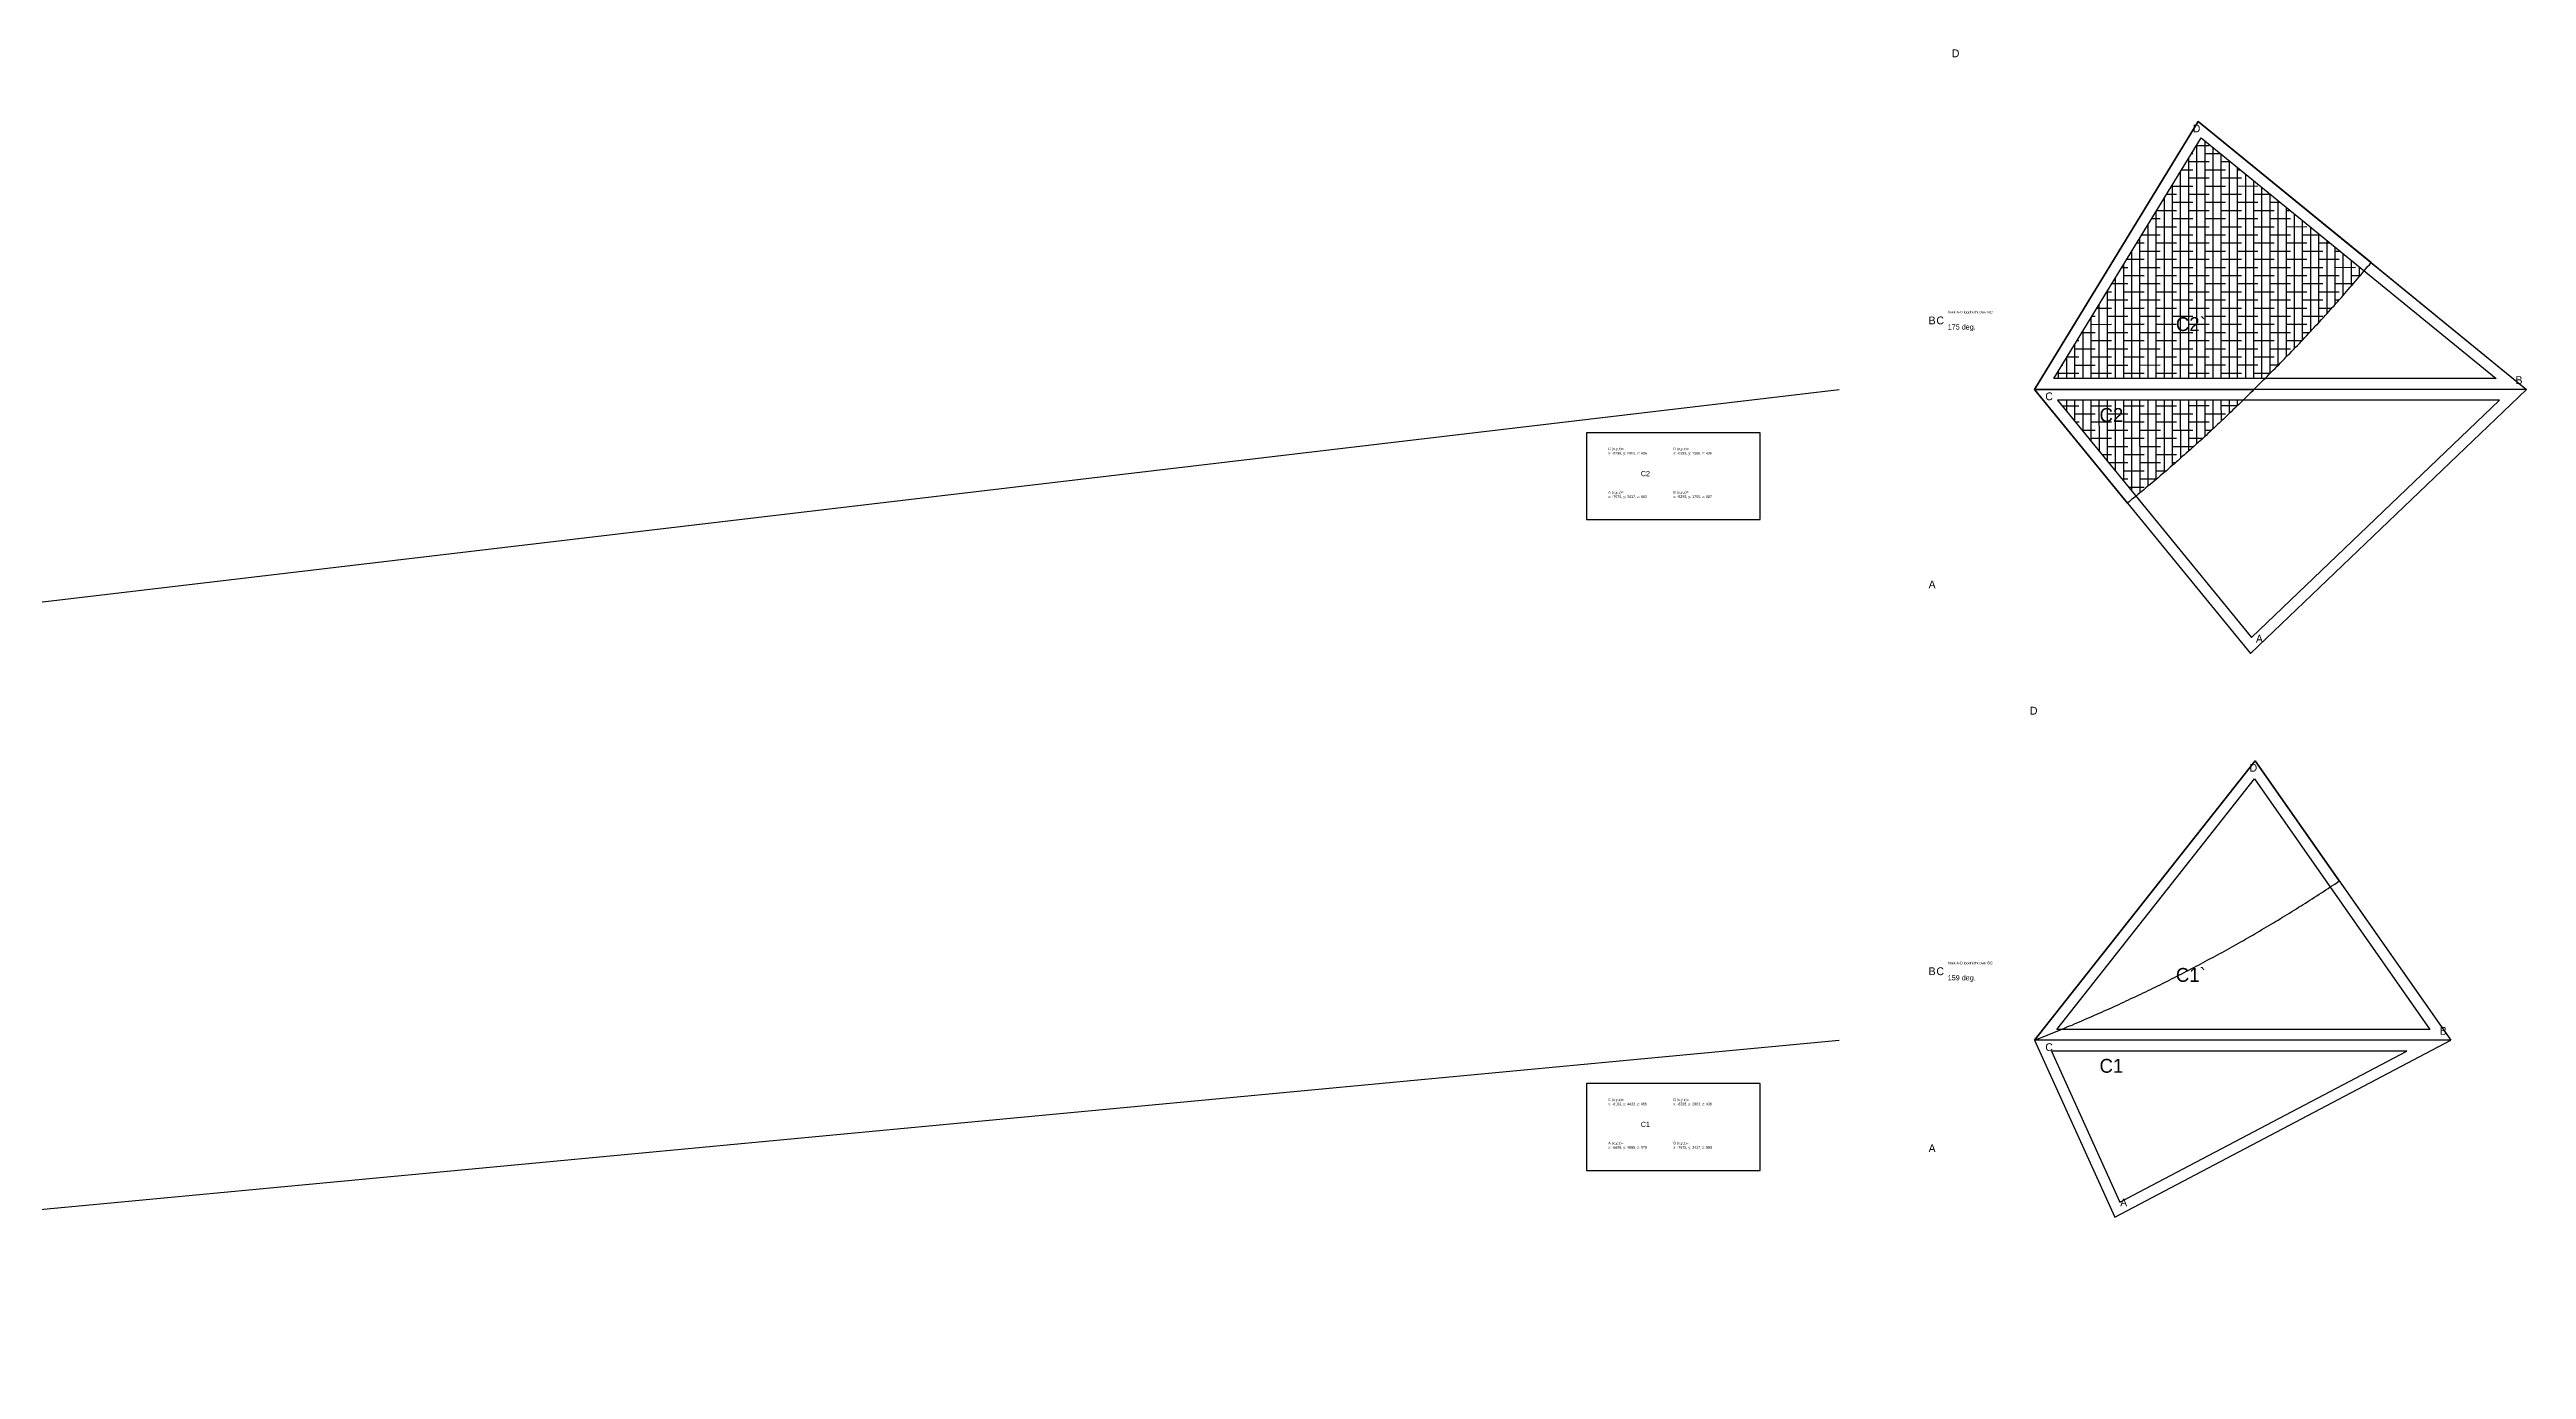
# Model space of a CAD drawing. Extents: x -8646 to 178477, y -34077 to 43180.
# Drawn here: x 166275 to 177695, y 19340 to 25425 of the extents above; entities that cross this region are included whole.
import ezdxf

# ---------------------------------------------------------------- set-up
doc = ezdxf.new("R2010")
doc.units = 0
doc.header["$MEASUREMENT"] = 0
for name, color, linetype in [('08-connection.roosters', 7, 'CONTINUOUS'), ('08-text.roosters', 7, 'CONTINUOUS'), ('81_roosters.GEVULD', 7, 'CONTINUOUS'), ('81_roosters.hatch', 252, 'CONTINUOUS'), ('81_roosters.offsets', 1, 'CONTINUOUS'), ('81_ROOSTERS_PLINE', 5, 'CONTINUOUS')]:
    doc.layers.add(name, color=color, linetype=linetype)

msp = doc.modelspace()

# ---------------------------------------------------------------- hatches: boundary and pattern name
at = {"layer": '81_roosters.hatch'}
h = msp.add_hatch(dxfattribs=at)
h.set_pattern_fill('ANSI38', color=256, scale=300, style=0)
h.set_pattern_definition([(270.0126, (176438.476, 23858.085), (37.5, 0.0082), []), (0.0126, (176438.476, 23858.085), (74.9918, 37.5165), [93.75, -56.25])])
h.paths.add_polyline_path([(175895, 23366), (175903, 23373), (175913, 23381), (175922, 23388), (175932, 23396), (175941, 23404), (175950, 23412), (175960, 23420), (175969, 23428), (175979, 23435), (175988, 23443), (175997, 23451), (176007, 23459), (176016, 23467), (176025, 23475), (176035, 23483), (176044, 23491), (176053, 23499), (176062, 23507), (176072, 23515), (176081, 23523), (176090, 23531), (176099, 23539), (176108, 23548), (176118, 23556), (176127, 23564), (176136, 23572), (176145, 23580), (176154, 23588), (176163, 23596), (176172, 23605), (176181, 23613), (176191, 23621), (176200, 23629), (176209, 23638), (176218, 23646), (176227, 23654), (176236, 23663), (176245, 23671), (176254, 23679), (176263, 23688), (176271, 23696), (176280, 23704), (176289, 23713), (176298, 23721), (176307, 23730), (176316, 23738), (176325, 23747), (176334, 23755), (176342, 23764), (176351, 23772), (176360, 23781), (176369, 23789), (176378, 23798), (176386, 23806), (176388, 23808), (175533, 23808)])
h.paths.add_polyline_path([(176489, 23908), (176492, 23910), (176501, 23919), (176509, 23928), (176518, 23937), (176527, 23946), (176536, 23954), (176545, 23963), (176553, 23972), (176562, 23981), (176571, 23990), (176580, 23999), (176588, 24008), (176597, 24017), (176606, 24025), (176614, 24034), (176623, 24043), (176631, 24052), (176640, 24061), (176649, 24070), (176657, 24079), (176666, 24088), (176674, 24098), (176683, 24107), (176691, 24116), (176700, 24125), (176708, 24134), (176717, 24143), (176725, 24152), (176734, 24161), (176742, 24171), (176750, 24180), (176759, 24189), (176767, 24198), (176775, 24207), (176784, 24217), (176792, 24226), (176800, 24235), (176809, 24244), (176817, 24254), (176825, 24263), (176833, 24272), (176842, 24282), (176850, 24291), (176858, 24300), (176866, 24310), (176874, 24319), (176883, 24329), (176891, 24338), (176899, 24348), (176907, 24357), (176915, 24366), (176923, 24376), (176931, 24385), (176939, 24395), (176947, 24404), (176195, 25018), (175517, 23908)])
h.paths.add_polyline_path([(175711, 23692), (175850, 23692), (175850, 23788), (175711, 23788)], flags=24)

# ---------------------------------------------------------------- linework, layer by layer
at = {"layer": '08-connection.roosters'}
for p, q in [((-7037, 2388, 660), (174527, 23858)), ((-6498, 3834, 707), (174527, 20858))]:
    msp.add_line(p, q, dxfattribs=at)
at = {"layer": '08-text.roosters'}
for points in [[(173362, 23258), (174162, 23258), (174162, 23658), (173362, 23658)], [(173362, 20258), (174162, 20258), (174162, 20658), (173362, 20658)]]:
    msp.add_lwpolyline(points, close=True, dxfattribs=at)
at = {"layer": '81_roosters.GEVULD', "extrusion": (-2.77556e-16, 1.56125e-16, -1)}
msp.add_lwpolyline([(-176438, 23858), (-176447, 23867), (-176456, 23875), (-176465, 23884), (-176474, 23893), (-176483, 23902), (-176492, 23910), (-176501, 23919), (-176509, 23928), (-176518, 23937), (-176527, 23946), (-176536, 23954), (-176545, 23963), (-176553, 23972), (-176562, 23981), (-176571, 23990), (-176580, 23999), (-176588, 24008), (-176597, 24017), (-176606, 24025), (-176614, 24034), (-176623, 24043), (-176631, 24052), (-176640, 24061), (-176649, 24070), (-176657, 24079), (-176666, 24088), (-176674, 24098), (-176683, 24107), (-176691, 24116), (-176700, 24125), (-176708, 24134), (-176717, 24143), (-176725, 24152), (-176734, 24161), (-176742, 24171), (-176750, 24180), (-176759, 24189), (-176767, 24198), (-176775, 24207), (-176784, 24217), (-176792, 24226), (-176800, 24235), (-176809, 24244), (-176817, 24254), (-176825, 24263), (-176833, 24272), (-176842, 24282), (-176850, 24291), (-176858, 24300), (-176866, 24310), (-176874, 24319), (-176883, 24329), (-176891, 24338), (-176899, 24348), (-176907, 24357), (-176915, 24366), (-176923, 24376), (-176931, 24385), (-176939, 24395), (-176947, 24404), (-176955, 24414), (-176963, 24424), (-176971, 24433), (-176979, 24443), (-176182, 25093), (-175427, 23858), (-176438, 23858)], dxfattribs=at)
at = {"layer": '81_roosters.GEVULD'}
msp.add_lwpolyline([(176438, 23858), (176430, 23849), (176421, 23841), (176412, 23832), (176404, 23824), (176395, 23815), (176386, 23806), (176378, 23798), (176369, 23789), (176360, 23781), (176351, 23772), (176342, 23764), (176334, 23755), (176325, 23747), (176316, 23738), (176307, 23730), (176298, 23721), (176289, 23713), (176280, 23704), (176271, 23696), (176263, 23688), (176254, 23679), (176245, 23671), (176236, 23663), (176227, 23654), (176218, 23646), (176209, 23638), (176200, 23629), (176191, 23621), (176181, 23613), (176172, 23605), (176163, 23596), (176154, 23588), (176145, 23580), (176136, 23572), (176127, 23564), (176118, 23556), (176108, 23548), (176099, 23539), (176090, 23531), (176081, 23523), (176072, 23515), (176062, 23507), (176053, 23499), (176044, 23491), (176035, 23483), (176025, 23475), (176016, 23467), (176007, 23459), (175997, 23451), (175988, 23443), (175979, 23435), (175969, 23428), (175960, 23420), (175950, 23412), (175941, 23404), (175932, 23396), (175922, 23388), (175913, 23381), (175903, 23373), (175894, 23365), (175884, 23357), (175875, 23350), (175865, 23342), (175856, 23334), (175427, 23858), (176438, 23858)], dxfattribs=at)
at = {"layer": '81_roosters.GEVULD', "extrusion": (7.2582e-05, 5.07759e-05, -1)}
msp.add_lwpolyline([(-175427, 20858), (-175427, 20858), (-175427, 20859), (-175428, 20859), (-175428, 20859), (-175428, 20859), (-175428, 20859), (-175428, 20859), (-175428, 20859), (-175428, 20859), (-175428, 20859), (-175428, 20859), (-175429, 20859), (-175429, 20859), (-175429, 20859), (-175429, 20859), (-175429, 20859), (-175429, 20859), (-175429, 20859), (-175429, 20859), (-175430, 20859), (-175430, 20859), (-175430, 20859), (-175430, 20859), (-175430, 20860), (-175431, 20860), (-175431, 20860), (-175431, 20860), (-175431, 20860), (-175432, 20860), (-175432, 20860), (-175432, 20860), (-175432, 20860), (-175432, 20860), (-175433, 20860), (-175433, 20860), (-175433, 20860), (-175433, 20860), (-175433, 20860), (-175433, 20861), (-175434, 20861), (-175434, 20861), (-175434, 20861), (-175434, 20861), (-175434, 20861), (-175435, 20861), (-175435, 20861), (-175435, 20861), (-175435, 20861), (-175435, 20861), (-175436, 20861), (-175436, 20861), (-175436, 20861), (-175436, 20862), (-175436, 20862), (-175437, 20862), (-175437, 20862), (-175438, 20862), (-175438, 20862), (-175438, 20862), (-175440, 20863), (-175451, 20868), (-175463, 20872), (-175474, 20877), (-175486, 20881), (-175497, 20886), (-175509, 20891), (-175520, 20895), (-175532, 20900), (-175543, 20905), (-175555, 20909), (-175566, 20914), (-175578, 20919), (-175589, 20924), (-175601, 20928), (-175612, 20933), (-175623, 20938), (-175635, 20943), (-175646, 20948), (-175658, 20953), (-175669, 20958), (-175680, 20963), (-175692, 20968), (-175703, 20973), (-175714, 20978), (-175726, 20983), (-175737, 20988), (-175748, 20993), (-175760, 20998), (-175771, 21003), (-175782, 21008), (-175794, 21013), (-175805, 21018), (-175816, 21023), (-175827, 21029), (-175839, 21034), (-175850, 21039), (-175861, 21044), (-175872, 21050), (-175884, 21055), (-175895, 21060), (-175906, 21065), (-175917, 21071), (-175928, 21076), (-175940, 21081), (-175951, 21087), (-175962, 21092), (-175973, 21098), (-175984, 21103), (-175995, 21109), (-176006, 21114), (-176018, 21120), (-176029, 21125), (-176040, 21131), (-176051, 21136), (-176062, 21142), (-176073, 21147), (-176084, 21153), (-176095, 21159), (-176106, 21164), (-176117, 21170), (-176128, 21176), (-176139, 21181), (-176150, 21187), (-176161, 21193), (-176172, 21199), (-176183, 21204), (-176194, 21210), (-176205, 21216), (-176216, 21222), (-176227, 21228), (-176238, 21234), (-176249, 21240), (-176260, 21246), (-176271, 21251), (-176281, 21257), (-176292, 21263), (-176303, 21269), (-176314, 21275), (-176325, 21281), (-176336, 21287), (-176346, 21293), (-176357, 21300), (-176368, 21306), (-176379, 21312), (-176390, 21318), (-176400, 21324), (-176411, 21330), (-176422, 21336), (-176433, 21343), (-176443, 21349), (-176454, 21355), (-176465, 21361), (-176475, 21368), (-176486, 21374), (-176497, 21380), (-176507, 21387), (-176518, 21393), (-176529, 21399), (-176539, 21406), (-176550, 21412), (-176561, 21419), (-176571, 21425), (-176582, 21432), (-176592, 21438), (-176603, 21444), (-176613, 21451), (-176624, 21458), (-176635, 21464), (-176645, 21471), (-176656, 21477), (-176666, 21484), (-176677, 21490), (-176687, 21497), (-176697, 21504), (-176708, 21510), (-176718, 21517), (-176729, 21524), (-176739, 21531), (-176750, 21537), (-176760, 21544), (-176770, 21551), (-176781, 21558), (-176791, 21565), (-176801, 21571), (-176812, 21578), (-176822, 21585), (-176832, 21592), (-176444, 22146), (-175427, 20858)], dxfattribs=at)
at = {"layer": '81_roosters.offsets', "flags": 128}
for points in [[(175427, 23858), (176182, 25093), (177695, 23858)], [(175517, 23908), (176195, 25018), (177555, 23908)], [(175427, 23858), (176423, 22641), (177695, 23858)], [(175533, 23808), (176427, 22714), (177571, 23808)], [(175427, 20858), (175797, 20042), (177346, 20858)], [(175505, 20808), (175821, 20111), (177144, 20808)]]:
    msp.add_lwpolyline(points, close=True, dxfattribs=at)
at = {"layer": '81_roosters.offsets', "elevation": 0, "flags": 128}
for points in [[(175427, 20858), (176444, 22146), (177346, 20858)], [(175530, 20908), (176442, 22063), (177250, 20908)]]:
    msp.add_lwpolyline(points, close=True, dxfattribs=at)
at = {"layer": '81_ROOSTERS_PLINE', "extrusion": (-0.996273, 0.08625, 1.80411e-16)}
msp.add_lwpolyline([(-39156, -1011), (-39164, -1020), (-39173, -1029), (-39182, -1038), (-39190, -1047), (-39199, -1056), (-39208, -1064), (-39217, -1073), (-39225, -1082), (-39234, -1091), (-39243, -1100), (-39252, -1108), (-39261, -1117), (-39270, -1126), (-39278, -1135), (-39287, -1143), (-39296, -1152), (-39305, -1161), (-39314, -1169), (-39323, -1178), (-39332, -1187), (-39341, -1195), (-39350, -1204), (-39359, -1213), (-39368, -1221), (-39377, -1230), (-39386, -1238), (-39395, -1247), (-39404, -1255), (-39413, -1264), (-39422, -1272), (-39431, -1281), (-39441, -1289), (-39450, -1298), (-39459, -1306), (-39468, -1315), (-39477, -1323), (-39486, -1331), (-39496, -1340), (-39505, -1348), (-39514, -1356), (-39523, -1365), (-39533, -1373), (-39542, -1381), (-39551, -1390), (-39561, -1398), (-39570, -1406), (-39579, -1414), (-39589, -1422), (-39598, -1431), (-39607, -1439), (-39617, -1447), (-39626, -1455), (-39636, -1463), (-39645, -1471), (-39655, -1480), (-39664, -1488), (-39673, -1496), (-39683, -1504), (-39692, -1512), (-39702, -1520), (-39712, -1528), (-39721, -1536), (-39731, -1544), (-39740, -1552), (-40391, -755), (-39156, 0), (-39156, -1011)], dxfattribs=at)
at = {"layer": '81_ROOSTERS_PLINE', "extrusion": (-0.996273, 0.08625, 1.56125e-16)}
msp.add_lwpolyline([(-39740, -1552), (-39156, -2268), (-39156, -1011), (-39164, -1020), (-39173, -1029), (-39182, -1038), (-39190, -1047), (-39199, -1056), (-39208, -1064), (-39217, -1073), (-39225, -1082), (-39234, -1091), (-39243, -1100), (-39252, -1108), (-39261, -1117), (-39270, -1126), (-39278, -1135), (-39287, -1143), (-39296, -1152), (-39305, -1161), (-39314, -1169), (-39323, -1178), (-39332, -1187), (-39341, -1195), (-39350, -1204), (-39359, -1213), (-39368, -1221), (-39377, -1230), (-39386, -1238), (-39395, -1247), (-39404, -1255), (-39413, -1264), (-39422, -1272), (-39431, -1281), (-39441, -1289), (-39450, -1298), (-39459, -1306), (-39468, -1315), (-39477, -1323), (-39486, -1331), (-39496, -1340), (-39505, -1348), (-39514, -1356), (-39523, -1365), (-39533, -1373), (-39542, -1381), (-39551, -1390), (-39561, -1398), (-39570, -1406), (-39579, -1414), (-39589, -1422), (-39598, -1431), (-39607, -1439), (-39617, -1447), (-39626, -1455), (-39636, -1463), (-39645, -1471), (-39655, -1480), (-39664, -1488), (-39673, -1496), (-39683, -1504), (-39692, -1512), (-39702, -1520), (-39712, -1528), (-39721, -1536), (-39731, -1544), (-39740, -1552)], dxfattribs=at)
at = {"layer": '81_ROOSTERS_PLINE', "extrusion": (-2.498e-16, 5.51642e-16, -1)}
msp.add_lwpolyline([(-176979, 24443), (-177695, 23858), (-176438, 23858), (-176447, 23867), (-176456, 23875), (-176465, 23884), (-176474, 23893), (-176483, 23902), (-176492, 23910), (-176501, 23919), (-176509, 23928), (-176518, 23937), (-176527, 23946), (-176536, 23954), (-176545, 23963), (-176553, 23972), (-176562, 23981), (-176571, 23990), (-176580, 23999), (-176588, 24008), (-176597, 24017), (-176606, 24025), (-176614, 24034), (-176623, 24043), (-176631, 24052), (-176640, 24061), (-176649, 24070), (-176657, 24079), (-176666, 24088), (-176674, 24098), (-176683, 24107), (-176691, 24116), (-176700, 24125), (-176708, 24134), (-176717, 24143), (-176725, 24152), (-176734, 24161), (-176742, 24171), (-176750, 24180), (-176759, 24189), (-176767, 24198), (-176775, 24207), (-176784, 24217), (-176792, 24226), (-176800, 24235), (-176809, 24244), (-176817, 24254), (-176825, 24263), (-176833, 24272), (-176842, 24282), (-176850, 24291), (-176858, 24300), (-176866, 24310), (-176874, 24319), (-176883, 24329), (-176891, 24338), (-176899, 24348), (-176907, 24357), (-176915, 24366), (-176923, 24376), (-176931, 24385), (-176939, 24395), (-176947, 24404), (-176955, 24414), (-176963, 24424), (-176971, 24433), (-176979, 24443)], dxfattribs=at)
at = {"layer": '81_ROOSTERS_PLINE', "extrusion": (1, -1.14126e-15, 3.33067e-16)}
msp.add_lwpolyline([(24158, -1011), (24149, -1002), (24141, -994), (24132, -985), (24124, -976), (24115, -968), (24106, -959), (24098, -950), (24089, -941), (24081, -933), (24072, -924), (24064, -915), (24055, -906), (24047, -897), (24038, -889), (24030, -880), (24021, -871), (24013, -862), (24004, -853), (23996, -844), (23988, -835), (23979, -826), (23971, -817), (23963, -808), (23954, -799), (23946, -790), (23938, -781), (23929, -772), (23921, -763), (23913, -754), (23905, -745), (23896, -736), (23888, -727), (23880, -718), (23872, -709), (23864, -699), (23856, -690), (23848, -681), (23839, -672), (23831, -663), (23823, -653), (23815, -644), (23807, -635), (23799, -626), (23791, -617), (23783, -607), (23775, -598), (23767, -589), (23759, -579), (23751, -570), (23743, -561), (23735, -551), (23728, -542), (23720, -532), (23712, -523), (23704, -514), (23696, -504), (23688, -495), (23681, -485), (23673, -476), (23665, -466), (23657, -457), (23650, -447), (23642, -438), (23634, -428), (24158, 0), (24158, -1011)], dxfattribs=at)
at = {"layer": '81_ROOSTERS_PLINE', "extrusion": (-1, 1.15514e-15, 2.498e-16)}
msp.add_lwpolyline([(-23634, -428), (-22941, -995), (-24158, -2268), (-24158, -1011), (-24149, -1002), (-24141, -994), (-24132, -985), (-24124, -976), (-24115, -968), (-24106, -959), (-24098, -950), (-24089, -941), (-24081, -933), (-24072, -924), (-24064, -915), (-24055, -906), (-24047, -897), (-24038, -889), (-24030, -880), (-24021, -871), (-24013, -862), (-24004, -853), (-23996, -844), (-23988, -835), (-23979, -826), (-23971, -817), (-23963, -808), (-23954, -799), (-23946, -790), (-23938, -781), (-23929, -772), (-23921, -763), (-23913, -754), (-23905, -745), (-23896, -736), (-23888, -727), (-23880, -718), (-23872, -709), (-23864, -699), (-23856, -690), (-23848, -681), (-23839, -672), (-23831, -663), (-23823, -653), (-23815, -644), (-23807, -635), (-23799, -626), (-23791, -617), (-23783, -607), (-23775, -598), (-23767, -589), (-23759, -579), (-23751, -570), (-23743, -561), (-23735, -551), (-23728, -542), (-23720, -532), (-23712, -523), (-23704, -514), (-23696, -504), (-23688, -495), (-23681, -485), (-23673, -476), (-23665, -466), (-23657, -457), (-23650, -447), (-23642, -438), (-23634, -428)], dxfattribs=at)
at = {"layer": '81_ROOSTERS_PLINE', "extrusion": (-3.88578e-16, 3.88578e-16, -1)}
msp.add_lwpolyline([(-175856, 23334), (-176423, 22641), (-177695, 23858), (-176438, 23858), (-176430, 23849), (-176421, 23841), (-176412, 23832), (-176404, 23824), (-176395, 23815), (-176386, 23806), (-176378, 23798), (-176369, 23789), (-176360, 23781), (-176351, 23772), (-176342, 23764), (-176334, 23755), (-176325, 23747), (-176316, 23738), (-176307, 23730), (-176298, 23721), (-176289, 23713), (-176280, 23704), (-176271, 23696), (-176263, 23688), (-176254, 23679), (-176245, 23671), (-176236, 23663), (-176227, 23654), (-176218, 23646), (-176209, 23638), (-176200, 23629), (-176191, 23621), (-176181, 23613), (-176172, 23605), (-176163, 23596), (-176154, 23588), (-176145, 23580), (-176136, 23572), (-176127, 23564), (-176118, 23556), (-176108, 23548), (-176099, 23539), (-176090, 23531), (-176081, 23523), (-176072, 23515), (-176062, 23507), (-176053, 23499), (-176044, 23491), (-176035, 23483), (-176025, 23475), (-176016, 23467), (-176007, 23459), (-175997, 23451), (-175988, 23443), (-175979, 23435), (-175969, 23428), (-175960, 23420), (-175950, 23412), (-175941, 23404), (-175932, 23396), (-175922, 23388), (-175913, 23381), (-175903, 23373), (-175894, 23365), (-175884, 23357), (-175875, 23350), (-175865, 23342), (-175856, 23334)], dxfattribs=at)
at = {"layer": '81_ROOSTERS_PLINE', "extrusion": (-0.932152, 0.362068, -7.2582e-05)}
msp.add_lwpolyline([(-83059, -11), (-83059, -11), (-83059, -11), (-83059, -11), (-83059, -12), (-83059, -12), (-83059, -12), (-83059, -12), (-83059, -12), (-83059, -12), (-83059, -12), (-83059, -12), (-83059, -12), (-83059, -13), (-83059, -13), (-83059, -13), (-83059, -13), (-83059, -13), (-83059, -13), (-83059, -13), (-83059, -14), (-83059, -14), (-83059, -14), (-83060, -14), (-83060, -14), (-83060, -15), (-83060, -15), (-83060, -15), (-83060, -15), (-83060, -15), (-83060, -16), (-83060, -16), (-83060, -16), (-83060, -16), (-83060, -16), (-83060, -17), (-83060, -17), (-83061, -17), (-83061, -17), (-83061, -17), (-83061, -18), (-83061, -18), (-83061, -18), (-83061, -18), (-83061, -18), (-83061, -19), (-83061, -19), (-83061, -19), (-83061, -19), (-83061, -19), (-83061, -19), (-83061, -20), (-83062, -20), (-83062, -20), (-83062, -20), (-83062, -21), (-83062, -21), (-83062, -21), (-83062, -22), (-83062, -22), (-83063, -24), (-83068, -35), (-83072, -47), (-83077, -58), (-83081, -70), (-83086, -81), (-83091, -93), (-83095, -104), (-83100, -116), (-83105, -127), (-83109, -139), (-83114, -150), (-83119, -162), (-83124, -173), (-83129, -184), (-83133, -196), (-83138, -207), (-83143, -219), (-83148, -230), (-83153, -241), (-83158, -253), (-83163, -264), (-83168, -276), (-83173, -287), (-83178, -298), (-83183, -310), (-83188, -321), (-83193, -332), (-83198, -344), (-83203, -355), (-83208, -366), (-83213, -377), (-83218, -389), (-83223, -400), (-83229, -411), (-83234, -423), (-83239, -434), (-83244, -445), (-83250, -456), (-83255, -468), (-83260, -479), (-83265, -490), (-83271, -501), (-83276, -512), (-83282, -523), (-83287, -535), (-83292, -546), (-83298, -557), (-83303, -568), (-83309, -579), (-83314, -590), (-83320, -601), (-83325, -613), (-83331, -624), (-83336, -635), (-83342, -646), (-83348, -657), (-83353, -668), (-83359, -679), (-83364, -690), (-83370, -701), (-83376, -712), (-83382, -723), (-83387, -734), (-83393, -745), (-83399, -756), (-83405, -767), (-83410, -778), (-83416, -789), (-83422, -800), (-83428, -811), (-83434, -822), (-83440, -833), (-83446, -843), (-83452, -854), (-83457, -865), (-83463, -876), (-83469, -887), (-83475, -898), (-83481, -909), (-83488, -919), (-83494, -930), (-83500, -941), (-83506, -952), (-83512, -963), (-83518, -973), (-83524, -984), (-83530, -995), (-83537, -1006), (-83543, -1016), (-83549, -1027), (-83555, -1038), (-83561, -1049), (-83568, -1059), (-83574, -1070), (-83580, -1081), (-83587, -1091), (-83593, -1102), (-83599, -1113), (-83606, -1123), (-83612, -1134), (-83619, -1144), (-83625, -1155), (-83632, -1166), (-83638, -1176), (-83645, -1187), (-83651, -1197), (-83658, -1208), (-83664, -1218), (-83671, -1229), (-83677, -1239), (-83684, -1250), (-83691, -1260), (-83697, -1271), (-83704, -1281), (-83711, -1292), (-83717, -1302), (-83724, -1313), (-83731, -1323), (-83737, -1333), (-83744, -1344), (-83751, -1354), (-83758, -1365), (-83765, -1375), (-83771, -1385), (-83778, -1396), (-83785, -1406), (-83792, -1416), (-84347, -1028), (-83059, -11)], dxfattribs=at)
at = {"layer": '81_ROOSTERS_PLINE', "extrusion": (0.932152, -0.362068, 7.2582e-05)}
msp.add_lwpolyline([(83792, -1416), (83058, -1930), (83059, -12), (83059, -12), (83059, -12), (83059, -12), (83059, -12), (83059, -12), (83059, -12), (83059, -12), (83059, -12), (83059, -12), (83059, -12), (83059, -12), (83059, -12), (83059, -12), (83059, -12), (83059, -12), (83059, -12), (83059, -12), (83059, -12), (83059, -12), (83059, -12), (83059, -12), (83059, -12), (83059, -12), (83059, -12), (83059, -12), (83059, -12), (83059, -12), (83059, -12), (83059, -12), (83059, -12), (83059, -12), (83059, -12), (83059, -12), (83059, -12), (83059, -12), (83059, -12), (83059, -12), (83059, -12), (83059, -12), (83059, -12), (83059, -12), (83059, -12), (83059, -12), (83059, -12), (83059, -12), (83059, -12), (83059, -12), (83059, -12), (83059, -12), (83059, -12), (83059, -12), (83059, -12), (83059, -12), (83059, -12), (83059, -12), (83059, -12), (83059, -12), (83059, -12), (83059, -12), (83059, -12), (83059, -12), (83059, -12), (83059, -12), (83059, -12), (83059, -12), (83059, -12), (83059, -12), (83059, -12), (83059, -12), (83059, -12), (83059, -12), (83059, -12), (83059, -12), (83059, -12), (83059, -12), (83059, -12), (83059, -12), (83059, -12), (83059, -12), (83059, -12), (83059, -12), (83059, -12), (83059, -12), (83059, -12), (83059, -12), (83059, -12), (83059, -12), (83059, -12), (83059, -12), (83059, -12), (83059, -12), (83059, -12), (83059, -12), (83059, -12), (83059, -12), (83059, -12), (83059, -12), (83059, -12), (83059, -12), (83059, -12), (83059, -12), (83059, -12), (83059, -12), (83059, -11), (83059, -11), (83059, -11), (83059, -11), (83059, -11), (83059, -11), (83059, -11), (83059, -11), (83059, -11), (83059, -11), (83059, -11), (83059, -11), (83059, -11), (83059, -11), (83059, -11), (83059, -11), (83059, -11), (83059, -11), (83059, -11), (83059, -11), (83059, -11), (83059, -12), (83059, -12), (83059, -12), (83059, -12), (83059, -12), (83059, -12), (83059, -12), (83059, -12), (83059, -12), (83059, -13), (83059, -13), (83059, -13), (83059, -13), (83059, -13), (83059, -13), (83059, -13), (83059, -14), (83059, -14), (83059, -14), (83060, -14), (83060, -14), (83060, -15), (83060, -15), (83060, -15), (83060, -15), (83060, -15), (83060, -16), (83060, -16), (83060, -16), (83060, -16), (83060, -16), (83060, -17), (83060, -17), (83061, -17), (83061, -17), (83061, -17), (83061, -18), (83061, -18), (83061, -18), (83061, -18), (83061, -18), (83061, -19), (83061, -19), (83061, -19), (83061, -19), (83061, -19), (83061, -19), (83061, -20), (83062, -20), (83062, -20), (83062, -20), (83062, -21), (83062, -21), (83062, -21), (83062, -22), (83062, -22), (83063, -24), (83068, -35), (83072, -47), (83077, -58), (83081, -70), (83086, -81), (83091, -93), (83095, -104), (83100, -116), (83105, -127), (83109, -139), (83114, -150), (83119, -162), (83124, -173), (83129, -184), (83133, -196), (83138, -207), (83143, -219), (83148, -230), (83153, -241), (83158, -253), (83163, -264), (83168, -276), (83173, -287), (83178, -298), (83183, -310), (83188, -321), (83193, -332), (83198, -344), (83203, -355), (83208, -366), (83213, -377), (83218, -389), (83223, -400), (83229, -411), (83234, -423), (83239, -434), (83244, -445), (83250, -456), (83255, -468), (83260, -479), (83265, -490), (83271, -501), (83276, -512), (83282, -523), (83287, -535), (83292, -546), (83298, -557), (83303, -568), (83309, -579), (83314, -590), (83320, -601), (83325, -613), (83331, -624), (83336, -635), (83342, -646), (83348, -657), (83353, -668), (83359, -679), (83364, -690), (83370, -701), (83376, -712), (83382, -723), (83387, -734), (83393, -745), (83399, -756), (83405, -767), (83410, -778), (83416, -789), (83422, -800), (83428, -811), (83434, -822), (83440, -833), (83446, -843), (83452, -854), (83457, -865), (83463, -876), (83469, -887), (83475, -898), (83481, -909), (83488, -919), (83494, -930), (83500, -941), (83506, -952), (83512, -963), (83518, -973), (83524, -984), (83530, -995), (83537, -1006), (83543, -1016), (83549, -1027), (83555, -1038), (83561, -1049), (83568, -1059), (83574, -1070), (83580, -1081), (83587, -1091), (83593, -1102), (83599, -1113), (83606, -1123), (83612, -1134), (83619, -1144), (83625, -1155), (83632, -1166), (83638, -1176), (83645, -1187), (83651, -1197), (83658, -1208), (83664, -1218), (83671, -1229), (83677, -1239), (83684, -1250), (83691, -1260), (83697, -1271), (83704, -1281), (83711, -1292), (83717, -1302), (83724, -1313), (83731, -1323), (83737, -1333), (83744, -1344), (83751, -1354), (83758, -1365), (83765, -1375), (83771, -1385), (83778, -1396), (83785, -1406), (83792, -1416)], dxfattribs=at)
at = {"layer": '81_ROOSTERS_PLINE', "extrusion": (-7.2582e-05, -5.07759e-05, 1)}
msp.add_lwpolyline([(176832, 21592), (177346, 20858), (175428, 20858), (175428, 20858), (175428, 20858), (175428, 20858), (175428, 20858), (175428, 20858), (175428, 20858), (175428, 20858), (175428, 20858), (175428, 20858), (175428, 20858), (175428, 20858), (175428, 20858), (175428, 20858), (175428, 20858), (175428, 20858), (175428, 20858), (175428, 20858), (175428, 20858), (175428, 20858), (175428, 20858), (175428, 20858), (175428, 20858), (175428, 20858), (175428, 20858), (175428, 20858), (175428, 20858), (175428, 20858), (175428, 20858), (175428, 20858), (175428, 20858), (175428, 20858), (175428, 20858), (175428, 20858), (175428, 20858), (175428, 20858), (175428, 20858), (175428, 20858), (175428, 20858), (175428, 20858), (175428, 20858), (175428, 20858), (175428, 20858), (175428, 20858), (175428, 20858), (175428, 20858), (175428, 20858), (175428, 20858), (175428, 20858), (175428, 20858), (175428, 20858), (175428, 20858), (175428, 20858), (175428, 20858), (175428, 20858), (175428, 20858), (175428, 20858), (175428, 20858), (175428, 20858), (175428, 20858), (175428, 20858), (175428, 20858), (175428, 20858), (175428, 20858), (175428, 20858), (175428, 20858), (175428, 20858), (175428, 20858), (175428, 20858), (175428, 20858), (175428, 20858), (175428, 20858), (175428, 20858), (175428, 20858), (175428, 20858), (175428, 20858), (175428, 20858), (175428, 20858), (175428, 20858), (175428, 20858), (175428, 20858), (175428, 20858), (175428, 20858), (175428, 20858), (175428, 20858), (175428, 20858), (175428, 20858), (175428, 20858), (175428, 20858), (175428, 20858), (175428, 20858), (175428, 20858), (175428, 20858), (175428, 20858), (175428, 20858), (175428, 20858), (175428, 20858), (175428, 20858), (175428, 20858), (175428, 20858), (175428, 20858), (175428, 20858), (175428, 20858), (175428, 20858), (175428, 20858), (175428, 20858), (175428, 20858), (175428, 20858), (175428, 20858), (175428, 20858), (175427, 20858), (175427, 20858), (175427, 20858), (175427, 20858), (175427, 20858), (175427, 20858), (175427, 20858), (175427, 20858), (175427, 20858), (175427, 20858), (175427, 20858), (175427, 20858), (175427, 20858), (175427, 20859), (175428, 20859), (175428, 20859), (175428, 20859), (175428, 20859), (175428, 20859), (175428, 20859), (175428, 20859), (175428, 20859), (175428, 20859), (175429, 20859), (175429, 20859), (175429, 20859), (175429, 20859), (175429, 20859), (175429, 20859), (175429, 20859), (175429, 20859), (175430, 20859), (175430, 20859), (175430, 20859), (175430, 20859), (175430, 20860), (175431, 20860), (175431, 20860), (175431, 20860), (175431, 20860), (175432, 20860), (175432, 20860), (175432, 20860), (175432, 20860), (175432, 20860), (175433, 20860), (175433, 20860), (175433, 20860), (175433, 20860), (175433, 20860), (175433, 20861), (175434, 20861), (175434, 20861), (175434, 20861), (175434, 20861), (175434, 20861), (175435, 20861), (175435, 20861), (175435, 20861), (175435, 20861), (175435, 20861), (175436, 20861), (175436, 20861), (175436, 20861), (175436, 20862), (175436, 20862), (175437, 20862), (175437, 20862), (175438, 20862), (175438, 20862), (175438, 20862), (175440, 20863), (175451, 20868), (175463, 20872), (175474, 20877), (175486, 20881), (175497, 20886), (175509, 20891), (175520, 20895), (175532, 20900), (175543, 20905), (175555, 20909), (175566, 20914), (175578, 20919), (175589, 20924), (175601, 20928), (175612, 20933), (175623, 20938), (175635, 20943), (175646, 20948), (175658, 20953), (175669, 20958), (175680, 20963), (175692, 20968), (175703, 20973), (175714, 20978), (175726, 20983), (175737, 20988), (175748, 20993), (175760, 20998), (175771, 21003), (175782, 21008), (175794, 21013), (175805, 21018), (175816, 21023), (175827, 21029), (175839, 21034), (175850, 21039), (175861, 21044), (175872, 21050), (175884, 21055), (175895, 21060), (175906, 21065), (175917, 21071), (175928, 21076), (175940, 21081), (175951, 21087), (175962, 21092), (175973, 21098), (175984, 21103), (175995, 21109), (176006, 21114), (176018, 21120), (176029, 21125), (176040, 21131), (176051, 21136), (176062, 21142), (176073, 21147), (176084, 21153), (176095, 21159), (176106, 21164), (176117, 21170), (176128, 21176), (176139, 21181), (176150, 21187), (176161, 21193), (176172, 21199), (176183, 21204), (176194, 21210), (176205, 21216), (176216, 21222), (176227, 21228), (176238, 21234), (176249, 21240), (176260, 21246), (176271, 21251), (176281, 21257), (176292, 21263), (176303, 21269), (176314, 21275), (176325, 21281), (176336, 21287), (176346, 21293), (176357, 21300), (176368, 21306), (176379, 21312), (176390, 21318), (176400, 21324), (176411, 21330), (176422, 21336), (176433, 21343), (176443, 21349), (176454, 21355), (176465, 21361), (176475, 21368), (176486, 21374), (176497, 21380), (176507, 21387), (176518, 21393), (176529, 21399), (176539, 21406), (176550, 21412), (176561, 21419), (176571, 21425), (176582, 21432), (176592, 21438), (176603, 21444), (176613, 21451), (176624, 21458), (176635, 21464), (176645, 21471), (176656, 21477), (176666, 21484), (176677, 21490), (176687, 21497), (176697, 21504), (176708, 21510), (176718, 21517), (176729, 21524), (176739, 21531), (176750, 21537), (176760, 21544), (176770, 21551), (176781, 21558), (176791, 21565), (176801, 21571), (176812, 21578), (176822, 21585), (176832, 21592)], dxfattribs=at)
at = {"layer": '81_ROOSTERS_PLINE', "extrusion": (-1, 1.54371e-15, 4.44089e-16)}
msp.add_lwpolyline([(-21158, 0), (-20342, -370), (-21158, -1918), (-21158, -1), (-21158, 0)], dxfattribs=at)
at = {"layer": '81_ROOSTERS_PLINE', "extrusion": (-7.21645e-16, 1.16573e-15, -1)}
msp.add_lwpolyline([(-175427, 20858), (-175797, 20042), (-177346, 20858), (-175428, 20858), (-175427, 20858)], dxfattribs=at)

# ---------------------------------------------------------------- texts
at = {"layer": '08-text.roosters'}
for s, height, p in [('D', 36, (175046, 25389, -755)), ('D', 36, (176157, 25043)), ('hoek A-D loodrecht over BC: ', 12, (175027, 24208)), ('B', 36, (174939, 24158)), ('C', 36, (174975, 24158)), ('175 deg.', 24, (175027, 24134)), ('C2`', 64, (176079, 24127)), ('B', 36, (177645, 23883)), ('C', 36, (175477, 23808)), ('C2', 64, (175727, 23708)), ('C (x,y,z)=', 12, (173462, 23578)), ('x: -6298, y: 2803, z: 436', 12, (173462, 23558)), ('x: -6399, y: 1360, z: 436', 12, (173762, 23558)), ('D (x,y,z)=', 12, (173762, 23578)), ('C2', 24, (173612, 23458)), ('A (x,y,z)=', 12, (173462, 23378)), ('x: -7675, y: 3417, z: 883', 12, (173462, 23358)), ('x: -8258, y: 1755, z: 887', 12, (173762, 23358)), ('B (x,y,z)=', 12, (173762, 23378)), ('A', 36, (174939, 22941, -995)), ('A', 36, (176448, 22691)), ('D', 36, (175406, 22359, -1017)), ('D', 36, (176419, 22096)), ('B', 36, (174939, 21158)), ('C', 36, (174975, 21158)), ('hoek A-D loodrecht over BC: ', 12, (175027, 21208)), ('159 deg.', 24, (175027, 21134)), ('C1`', 64, (176079, 21127)), ('B', 36, (177296, 20883)), ('C', 36, (175477, 20808)), ('C1', 64, (175727, 20708)), ('C (x,y,z)=', 12, (173462, 20578)), ('x: -6103, y: 4433, z: 466', 12, (173462, 20558)), ('x: -6298, y: 2803, z: 436', 12, (173762, 20558)), ('D (x,y,z)=', 12, (173762, 20578)), ('C1', 24, (173612, 20458)), ('A (x,y,z)=', 12, (173462, 20378)), ('x: -6698, y: 4865, z: 978', 12, (173462, 20358)), ('x: -7675, y: 3417, z: 883', 12, (173762, 20358)), ('B (x,y,z)=', 12, (173762, 20378)), ('A', 36, (174939, 20342, -370)), ('A', 36, (175822, 20092))]:
    msp.add_text(s, height=height, dxfattribs=at).set_placement(p)

doc.saveas('drawing.dxf')
